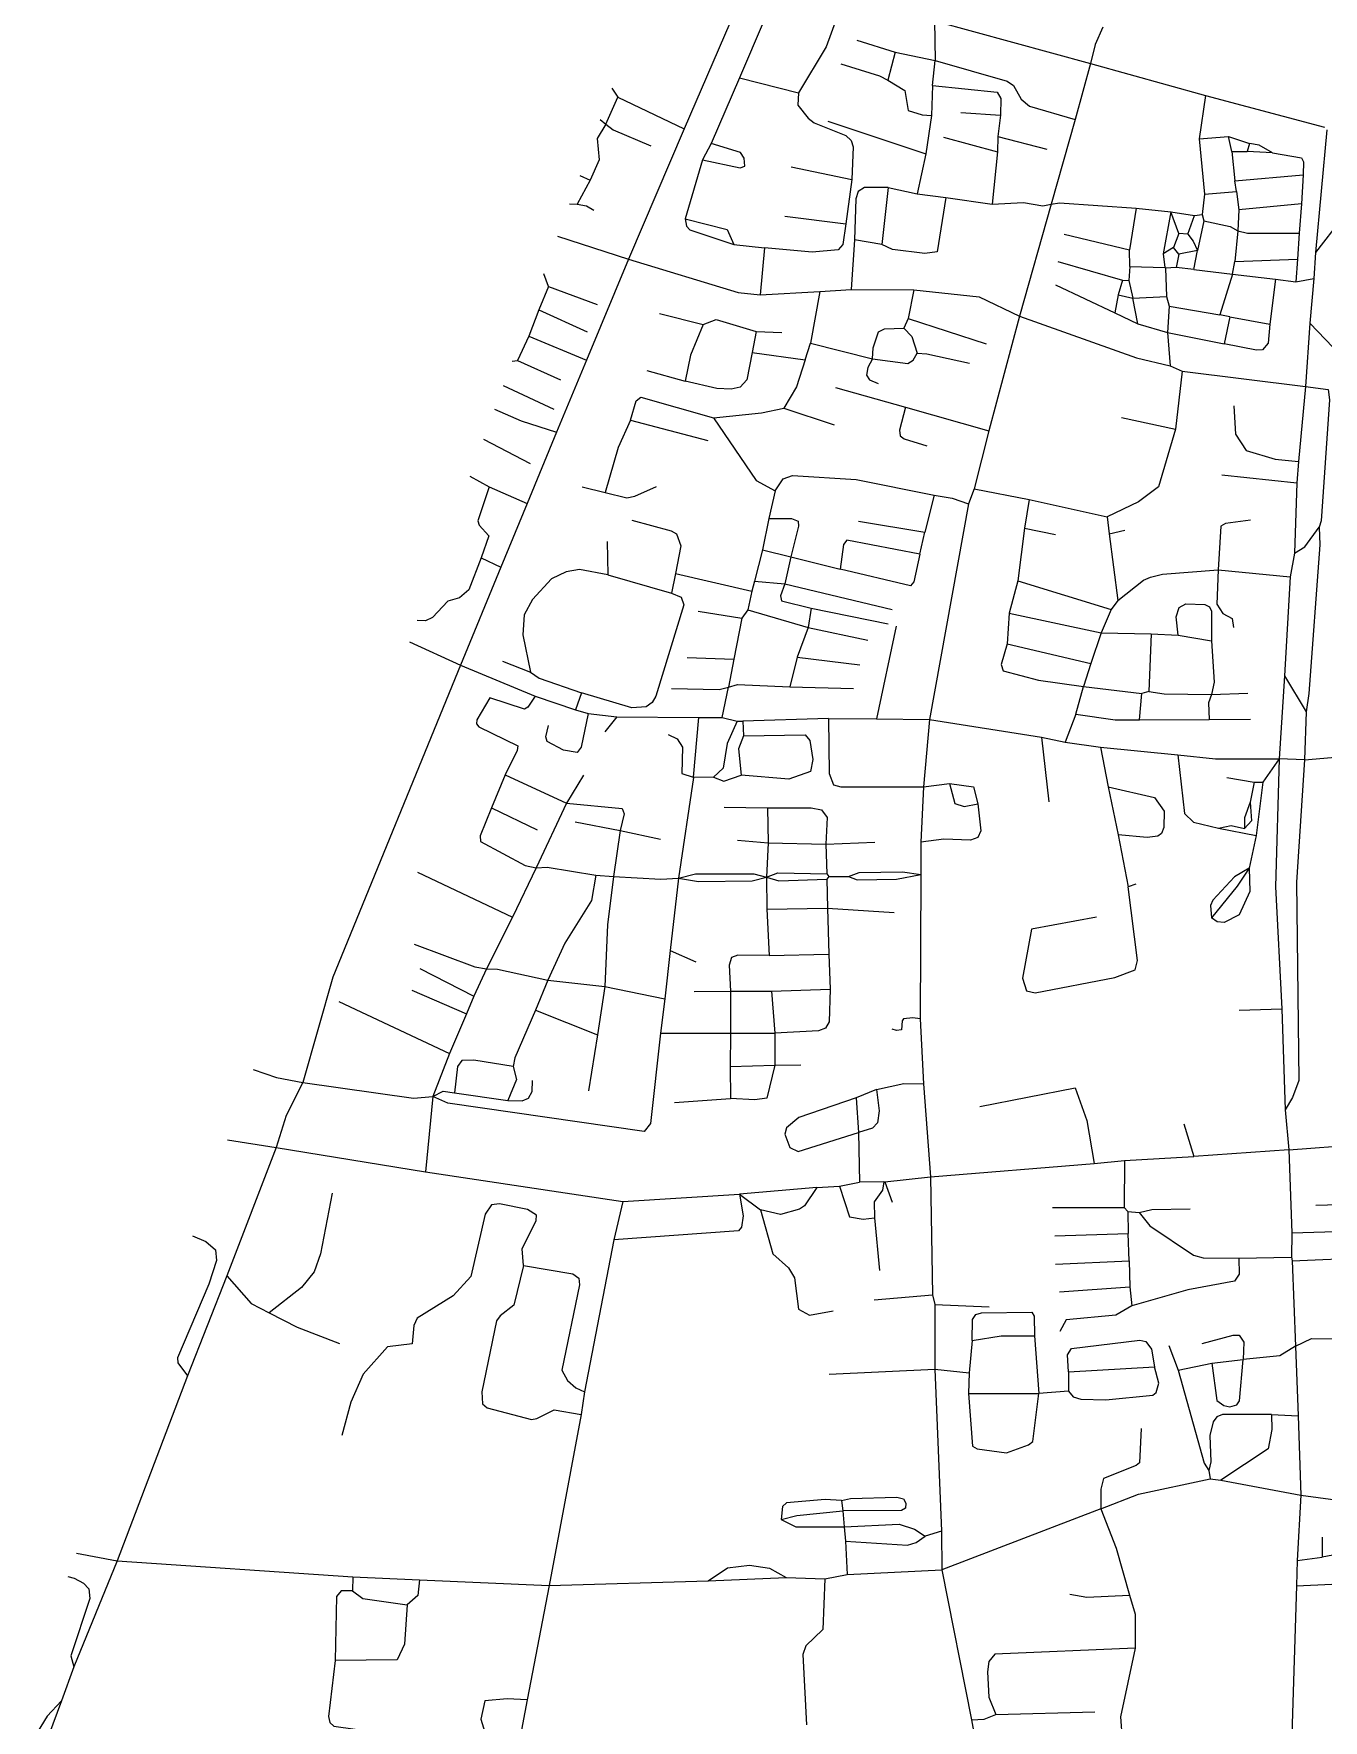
# Model space of a CAD drawing. Header units: inches. Extents: x 13511317 to 13515666, y 3660035 to 3665653.
# Drawn here: x 13511659 to 13513294, y 3662413 to 3664550 of the extents above; entities that cross this region are included whole.
import ezdxf

# ---------------------------------------------------------------- set-up
doc = ezdxf.new("R2010")
doc.units = ezdxf.units.IN
doc.header["$MEASUREMENT"] = 0

msp = doc.modelspace()

# ---------------------------------------------------------------- linework, layer by layer
for points in [[(13512571.5, 3664632.4), (13512483.9, 3664429.9)], [(13512676.7, 3664568.5), (13512605.6, 3664584), (13512598.1, 3664583.1), (13512585.1, 3664567.7), (13512554, 3664494.6)], [(13512676.7, 3664568.5), (13512663.9, 3664533.7), (13512628.7, 3664475.5)], [(13512801.2, 3664566.6), (13512802, 3664516.3)], [(13512801.2, 3664566.6), (13512999, 3664512.5)], [(13513014.7, 3664558.5), (13513004.9, 3664536.5), (13512999, 3664512.5)], [(13512702.7, 3664542.1), (13512751.3, 3664527.1)], [(13512682.7, 3664512.1), (13512731.6, 3664496.9), (13512742.3, 3664491.4)], [(13512751.3, 3664527.1), (13512742.3, 3664491.4)], [(13512751.3, 3664527.1), (13512802, 3664516.3)], [(13512798.7, 3664484.7), (13512802, 3664516.3)], [(13512802, 3664516.3), (13512893.2, 3664490.1), (13512901.4, 3664484.9), (13512911, 3664467.4), (13512921.8, 3664458.5), (13512979.4, 3664441.8)], [(13512999, 3664512.5), (13512979.4, 3664441.8)], [(13512999, 3664512.5), (13513144.8, 3664471.9)], [(13512554, 3664494.6), (13512518, 3664411.2)], [(13512554, 3664494.6), (13512628.7, 3664475.5)], [(13512742.3, 3664491.4), (13512763.5, 3664478.2), (13512767.8, 3664453.1), (13512785.8, 3664447.4), (13512797.3, 3664446.5)], [(13512384.6, 3664435.9), (13512399.9, 3664469.8)], [(13512392.1, 3664481.4), (13512399.9, 3664469.8)], [(13512399.9, 3664469.8), (13512483.9, 3664429.9)], [(13512628.7, 3664475.5), (13512628.1, 3664459.6), (13512641, 3664443.3), (13512648.8, 3664437.5), (13512688.7, 3664421.2), (13512695.8, 3664415.2), (13512698, 3664407.1), (13512696.3, 3664365.4)], [(13512798.7, 3664484.7), (13512797.3, 3664446.5)], [(13512798.7, 3664484.7), (13512880.7, 3664476.1), (13512885.3, 3664468.1), (13512884.9, 3664447)], [(13513144.8, 3664471.9), (13513136.9, 3664417.1)], [(13513144.8, 3664471.9), (13513295.7, 3664432.1)], [(13512834.7, 3664450.6), (13512884.9, 3664447)], [(13512884.9, 3664447), (13512881.6, 3664420.2)], [(13512384.6, 3664435.9), (13512373.6, 3664417.5), (13512376.2, 3664390.3), (13512364.5, 3664364.9)], [(13512377.5, 3664441.6), (13512384.6, 3664435.9)], [(13512384.6, 3664435.9), (13512393.8, 3664428.4), (13512441.7, 3664408.1)], [(13512483.9, 3664429.9), (13512413.1, 3664264.5)], [(13512666.2, 3664439.6), (13512790.3, 3664398.1)], [(13512797.3, 3664446.5), (13512790.3, 3664398.1)], [(13512979.4, 3664441.8), (13512949.1, 3664334.2)], [(13513298.7, 3664428.6), (13513284.2, 3664273.1)], [(13512507.1, 3664390.5), (13512554.9, 3664380.2), (13512561, 3664382.4), (13512560.1, 3664392.7), (13512555.4, 3664399.6), (13512518, 3664411.2)], [(13512518, 3664411.2), (13512507.1, 3664390.5)], [(13512812.7, 3664419.1), (13512881, 3664400.8)], [(13512881.6, 3664420.2), (13512881, 3664400.8)], [(13512881.6, 3664420.2), (13512943.7, 3664404.1)], [(13513136.9, 3664417.1), (13513174.1, 3664420)], [(13513136.9, 3664417.1), (13513143.7, 3664346.8)], [(13513174.1, 3664420), (13513200.7, 3664411.1)], [(13513178.3, 3664401.1), (13513174.1, 3664420)], [(13513200.7, 3664411.1), (13513197.7, 3664401.1)], [(13513229.7, 3664399.2), (13513212.7, 3664409.2), (13513200.7, 3664411.1)], [(13512507.1, 3664390.5), (13512485.3, 3664315.6)], [(13512790.3, 3664398.1), (13512779.4, 3664347.6)], [(13512881, 3664400.8), (13512874.5, 3664334.2)], [(13513178.3, 3664401.1), (13513197.7, 3664401.1)], [(13513178.3, 3664401.1), (13513182, 3664363.7)], [(13513229.7, 3664399.2), (13513197.7, 3664401.1)], [(13513229.7, 3664399.2), (13513266.4, 3664393.1), (13513269.1, 3664387.9), (13513268.8, 3664371.6)], [(13512364.5, 3664364.9), (13512348.4, 3664334.4)], [(13512351.6, 3664370.7), (13512364.5, 3664364.9)], [(13512619.7, 3664381.6), (13512696.3, 3664365.4)], [(13512696.3, 3664365.4), (13512688.7, 3664309.4)], [(13513182, 3664363.7), (13513268.8, 3664371.6)], [(13513184.2, 3664350.4), (13513182, 3664363.7)], [(13513268.8, 3664371.6), (13513266.6, 3664334.7)], [(13512742.5, 3664355.3), (13512712.7, 3664355.3), (13512704.3, 3664350.3), (13512701.7, 3664341), (13512699.7, 3664289.1)], [(13512742.5, 3664355.3), (13512734.7, 3664283)], [(13512815.6, 3664342.7), (13512804.5, 3664273.9), (13512789.1, 3664271.7), (13512748.2, 3664276.7), (13512734.7, 3664283)], [(13512742.5, 3664355.3), (13512779.4, 3664347.6)], [(13512779.4, 3664347.6), (13512815.6, 3664342.7)], [(13512815.6, 3664342.7), (13512874.5, 3664334.2)], [(13513143.7, 3664346.8), (13513140.7, 3664321.1)], [(13513143.7, 3664346.8), (13513184.2, 3664350.4)], [(13513184.2, 3664350.4), (13513187.3, 3664327.3)], [(13512338.5, 3664334.9), (13512348.4, 3664334.4)], [(13512348.4, 3664334.4), (13512360, 3664332), (13512369.2, 3664326.6)], [(13512611.7, 3664319.1), (13512688.7, 3664309.4)], [(13512874.5, 3664334.2), (13512913.9, 3664336.6), (13512938.6, 3664332.2), (13512949.1, 3664334.2)], [(13512949.1, 3664334.2), (13512909.2, 3664192.2)], [(13512949.1, 3664334.2), (13512959.6, 3664336.2), (13513057, 3664329.2)], [(13513057, 3664329.2), (13513048.3, 3664276.4)], [(13513057, 3664329.2), (13513101.1, 3664324.6)], [(13513101.1, 3664324.6), (13513091, 3664271.3)], [(13513101.1, 3664324.6), (13513130.7, 3664320.1)], [(13513110.9, 3664297.3), (13513101.1, 3664324.6)], [(13513122.6, 3664296.4), (13513130.7, 3664320.1)], [(13513130.7, 3664320.1), (13513140.7, 3664321.1)], [(13513140.7, 3664321.1), (13513142.7, 3664313.1)], [(13513187.3, 3664327.3), (13513186, 3664300.6)], [(13513266.6, 3664334.7), (13513187.3, 3664327.3)], [(13513266.6, 3664334.7), (13513263.4, 3664297.6)], [(13512485.3, 3664315.6), (13512538.2, 3664302.1), (13512547, 3664283.2)], [(13512485.3, 3664315.6), (13512486.8, 3664306.5), (13512491.2, 3664301.6), (13512547, 3664283.2)], [(13512688.7, 3664309.4), (13512685.1, 3664283.2), (13512679, 3664276.6), (13512646.2, 3664273.6), (13512585.7, 3664279.1)], [(13513142.7, 3664313.1), (13513134.5, 3664275.6)], [(13513142.7, 3664313.1), (13513176, 3664305.9), (13513186, 3664300.6)], [(13513186, 3664300.6), (13513182, 3664261.8)], [(13513186, 3664300.6), (13513198.2, 3664297.6), (13513263.4, 3664297.6)], [(13513263.4, 3664297.6), (13513261.5, 3664264.7)], [(13513317.5, 3664316), (13513284.2, 3664273.1)], [(13512323.4, 3664293.6), (13512413.1, 3664264.5)], [(13512547, 3664283.2), (13512585.7, 3664279.1)], [(13512585.7, 3664279.1), (13512580.1, 3664219.3)], [(13512699.7, 3664289.1), (13512695.4, 3664226)], [(13512734.7, 3664283), (13512699.7, 3664289.1)], [(13512965.7, 3664296.1), (13513048.3, 3664276.4)], [(13513049.1, 3664255.4), (13513048.3, 3664276.4)], [(13513104.2, 3664279.2), (13513091, 3664271.3)], [(13513110.9, 3664297.3), (13513104.2, 3664279.2)], [(13513111, 3664271.1), (13513104.2, 3664279.2)], [(13513122.6, 3664296.4), (13513110.9, 3664297.3)], [(13513122.6, 3664296.4), (13513129.1, 3664287.6), (13513134.5, 3664275.6)], [(13512413.1, 3664264.5), (13512360.1, 3664136.7)], [(13512413.1, 3664264.5), (13512552.2, 3664222.4), (13512580.1, 3664219.3)], [(13512957.7, 3664261.6), (13513039.7, 3664238.1)], [(13513049.1, 3664255.4), (13513047.7, 3664237.6)], [(13513049.1, 3664255.4), (13513093.2, 3664254.1)], [(13513091, 3664271.3), (13513093.2, 3664254.1)], [(13513111, 3664271.1), (13513107.7, 3664254.1)], [(13513134.5, 3664275.6), (13513111, 3664271.1)], [(13513129.9, 3664251.5), (13513134.5, 3664275.6)], [(13513179.1, 3664245.7), (13513182, 3664261.8)], [(13513182, 3664261.8), (13513261.5, 3664264.7)], [(13513261.5, 3664264.7), (13513259.4, 3664235.8)], [(13513284.2, 3664273.1), (13513282.1, 3664240)], [(13512311.9, 3664230.1), (13512306.1, 3664246.1)], [(13513039.7, 3664238.1), (13513034.1, 3664219.4)], [(13513039.7, 3664238.1), (13513047.7, 3664237.6)], [(13513047.7, 3664237.6), (13513052.6, 3664215.1)], [(13513093.2, 3664254.1), (13513094.2, 3664253.1)], [(13513107.7, 3664254.1), (13513094.2, 3664253.1)], [(13513094.2, 3664253.1), (13513095.2, 3664217.1)], [(13513129.9, 3664251.5), (13513107.7, 3664254.1)], [(13513129.9, 3664251.5), (13513179.1, 3664245.7)], [(13513179.1, 3664245.7), (13513163.2, 3664193.9)], [(13513179.1, 3664245.7), (13513233.7, 3664239.4)], [(13513233.7, 3664239.4), (13513226.6, 3664182.1)], [(13513233.7, 3664239.4), (13513259.4, 3664235.8)], [(13513259.4, 3664235.8), (13513282.1, 3664240)], [(13513282.1, 3664240), (13513277.3, 3664183.3)], [(13512311.9, 3664230.1), (13512299.8, 3664200.2)], [(13512311.9, 3664230.1), (13512373.7, 3664207.1)], [(13512580.1, 3664219.3), (13512656, 3664223.7)], [(13512656, 3664223.7), (13512643.9, 3664158)], [(13512656, 3664223.7), (13512695.4, 3664226)], [(13512695.4, 3664226), (13512775.2, 3664225.9)], [(13512775.2, 3664225.9), (13512767.7, 3664189.6)], [(13512775.2, 3664225.9), (13512858.1, 3664216.9), (13512909.2, 3664192.2)], [(13512954.7, 3664232.1), (13513030, 3664196.4)], [(13513034.1, 3664219.4), (13513030, 3664196.4)], [(13513034.1, 3664219.4), (13513052.6, 3664215.1)], [(13513052.6, 3664215.1), (13513095.2, 3664217.1)], [(13513058.9, 3664182.8), (13513052.6, 3664215.1)], [(13513095.2, 3664217.1), (13513098.7, 3664205.1)], [(13512299.8, 3664200.2), (13512287, 3664166.8)], [(13512299.8, 3664200.2), (13512360.7, 3664172.6)], [(13512452.7, 3664195.6), (13512508, 3664181.8)], [(13512909.2, 3664192.2), (13512870.1, 3664047.2)], [(13512909.2, 3664192.2), (13513057.2, 3664139.6), (13513100.2, 3664129.6)], [(13513030, 3664196.4), (13513058.9, 3664182.8)], [(13513098.7, 3664205.1), (13513096.8, 3664171.7)], [(13513098.7, 3664205.1), (13513163.2, 3664193.9)], [(13513175.7, 3664191.7), (13513163.2, 3664193.9)], [(13513175.7, 3664191.7), (13513168.6, 3664157.1)], [(13513175.7, 3664191.7), (13513226.6, 3664182.1)], [(13512508, 3664181.8), (13512491.9, 3664143), (13512485.1, 3664109.8)], [(13512508, 3664181.8), (13512524.6, 3664188.1), (13512575.2, 3664173)], [(13512575.2, 3664173), (13512570.3, 3664146.4)], [(13512575.2, 3664173), (13512607.7, 3664171.6)], [(13512722.5, 3664138.3), (13512723.5, 3664152.2), (13512730.2, 3664172.3), (13512737.8, 3664176.5), (13512762.2, 3664177.1)], [(13512767.7, 3664189.6), (13512762.2, 3664177.1)], [(13512762.2, 3664177.1), (13512772.5, 3664166.4), (13512779.1, 3664145.3)], [(13512767.7, 3664189.6), (13512866.7, 3664157.1)], [(13513058.9, 3664182.8), (13513096.8, 3664171.7)], [(13513096.8, 3664171.7), (13513100.2, 3664129.6)], [(13513096.8, 3664171.7), (13513168.6, 3664157.1)], [(13513226.6, 3664182.1), (13513224.4, 3664158.3), (13513217.1, 3664149.7), (13513209.5, 3664149.2), (13513168.6, 3664157.1)], [(13513277.3, 3664183.3), (13513271.7, 3664103.1)], [(13513277.3, 3664183.3), (13513306.7, 3664152.5)], [(13512287, 3664166.8), (13512272.7, 3664136.1)], [(13512287, 3664166.8), (13512360.1, 3664136.7)], [(13512637.5, 3664137), (13512643.9, 3664158)], [(13512643.9, 3664158), (13512722.5, 3664138.3)], [(13512265.6, 3664135.5), (13512272.7, 3664136.1)], [(13512272.7, 3664136.1), (13512327.2, 3664111.6)], [(13512360.1, 3664136.7), (13512322.2, 3664045.4)], [(13512570.3, 3664146.4), (13512563.2, 3664111.6), (13512554.8, 3664102.4), (13512543.3, 3664099.7), (13512525.1, 3664100.8), (13512485.1, 3664109.8)], [(13512570.3, 3664146.4), (13512637.5, 3664137)], [(13512637.5, 3664137), (13512626.2, 3664102.6), (13512610.1, 3664075.8)], [(13512722.5, 3664138.3), (13512716.6, 3664127.1), (13512715.2, 3664117.6), (13512718.9, 3664111.5), (13512729.7, 3664107.1)], [(13512722.5, 3664138.3), (13512767.4, 3664132.2), (13512774.2, 3664136.4), (13512779.1, 3664145.3)], [(13512779.1, 3664145.3), (13512791.5, 3664144.6), (13512845.7, 3664132.6)], [(13513100.2, 3664129.6), (13513115.2, 3664122.6)], [(13512436.7, 3664123.6), (13512485.1, 3664109.8)], [(13513115.2, 3664122.6), (13513106.8, 3664049.2)], [(13513115.2, 3664122.6), (13513271.7, 3664103.1)], [(13512254.2, 3664104.3), (13512318.7, 3664074.6)], [(13512415.8, 3664060.4), (13512422.9, 3664085.1), (13512428.8, 3664089.5), (13512520.9, 3664063.5)], [(13512675.7, 3664102.1), (13512764.4, 3664077.2)], [(13513271.7, 3664103.1), (13513262.7, 3664008.1)], [(13513271.7, 3664103.1), (13513300.2, 3664099.6)], [(13513300.2, 3664099.6), (13513301.9, 3664086.2), (13513291.6, 3663932.8), (13513289.1, 3663925.1)], [(13512243.4, 3664074.6), (13512277.3, 3664059.8), (13512322.2, 3664045.4)], [(13512520.9, 3664063.5), (13512582, 3664070), (13512610.1, 3664075.8)], [(13512520.9, 3664063.5), (13512575, 3663984.1), (13512599.1, 3663970.8)], [(13512610.1, 3664075.8), (13512674.2, 3664054.6)], [(13512764.4, 3664077.2), (13512756.9, 3664047.7), (13512757.7, 3664040.7), (13512762.7, 3664036.7), (13512791.7, 3664028.1)], [(13512764.4, 3664077.2), (13512870.1, 3664047.2)], [(13513038.2, 3664063.8), (13513106.8, 3664049.2)], [(13513180.7, 3664078.6), (13513183, 3664042.6), (13513196.2, 3664022.1), (13513233.3, 3664010.9), (13513262.7, 3664008.1)], [(13512322.2, 3664045.4), (13512284.7, 3663954.8)], [(13512415.8, 3664060.4), (13512400.2, 3664026.1), (13512383.9, 3663968.7)], [(13512415.8, 3664060.4), (13512513.7, 3664034.6)], [(13512870.1, 3664047.2), (13512851.7, 3663973.6)], [(13513106.8, 3664049.2), (13513085.1, 3663976.2), (13513059.7, 3663957.1), (13513020.2, 3663938.1)], [(13512229.5, 3664036.6), (13512288.7, 3664005.6)], [(13513262.7, 3664008.1), (13513260.7, 3663981.1)], [(13512212.3, 3663989.6), (13512236.8, 3663976)], [(13512599.1, 3663970.8), (13512609.5, 3663986.3), (13512621.1, 3663990.4), (13512702, 3663985.3), (13512800.7, 3663965.3)], [(13513165.7, 3663991.1), (13513260.7, 3663981.1)], [(13513260.7, 3663981.1), (13513257.7, 3663892.1)], [(13512236.8, 3663976), (13512222.4, 3663932.8), (13512224, 3663927.3), (13512236.2, 3663913.8), (13512226.4, 3663886.2)], [(13512236.8, 3663976), (13512284.7, 3663954.8)], [(13512354.7, 3663976.1), (13512383.9, 3663968.7)], [(13512383.9, 3663968.7), (13512411.1, 3663961.9), (13512421.2, 3663964.1), (13512448.7, 3663976.6)], [(13512599.1, 3663970.8), (13512591.4, 3663935.9)], [(13512800.7, 3663965.3), (13512789.1, 3663918.6)], [(13512800.7, 3663965.3), (13512823.7, 3663961.8), (13512844.2, 3663954.6)], [(13512851.7, 3663973.6), (13512844.2, 3663954.6)], [(13512851.7, 3663973.6), (13512921.2, 3663959.9)], [(13512921.2, 3663959.9), (13512915.4, 3663923.8)], [(13512921.2, 3663959.9), (13513020.2, 3663938.1)], [(13512284.7, 3663954.8), (13512251.3, 3663874.4)], [(13512591.4, 3663935.9), (13512583.3, 3663896.4)], [(13512591.4, 3663935.9), (13512620.1, 3663936.1), (13512628.3, 3663932.4), (13512628.9, 3663926), (13512619, 3663887.4)], [(13512844.2, 3663954.6), (13512794.8, 3663681.3)], [(13513020.2, 3663938.1), (13513022.8, 3663916.3)], [(13512417.7, 3663933.6), (13512467.2, 3663920.4), (13512474.3, 3663916.4), (13512479.5, 3663901.1), (13512472.9, 3663866)], [(13512704.7, 3663932.6), (13512789.1, 3663918.6)], [(13512782.7, 3663890.5), (13512789.1, 3663918.6)], [(13512915.4, 3663923.8), (13512906.9, 3663857)], [(13512915.4, 3663923.8), (13512954.7, 3663915.6)], [(13513022.8, 3663916.3), (13513042.7, 3663921.1)], [(13513022.8, 3663916.3), (13513033.8, 3663831.9)], [(13513201.7, 3663933.6), (13513170.3, 3663929.5), (13513164.3, 3663926.3), (13513160.8, 3663870.7)], [(13513257.7, 3663892.1), (13513270.9, 3663899.9), (13513289.1, 3663925.1)], [(13513289.1, 3663925.1), (13513289.6, 3663902.4), (13513276, 3663714.1), (13513272.4, 3663691)], [(13512386.2, 3663906.6), (13512387.1, 3663864.5)], [(13512583.3, 3663896.4), (13512573.2, 3663856.4)], [(13512583.3, 3663896.4), (13512619, 3663887.4)], [(13512782.7, 3663890.5), (13512690.3, 3663908.3), (13512686, 3663903.1), (13512681.5, 3663871.7)], [(13513257.7, 3663892.1), (13513252.2, 3663862.1)], [(13512226.4, 3663886.2), (13512210.9, 3663845.4), (13512199.1, 3663835.3), (13512184.4, 3663831.2), (13512164.6, 3663810.6), (13512156.1, 3663806.2), (13512145.4, 3663806.5)], [(13512251.3, 3663874.4), (13512200.1, 3663750.2)], [(13512226.4, 3663886.2), (13512251.3, 3663874.4)], [(13512387.1, 3663864.5), (13512351.1, 3663871.4), (13512334.4, 3663868.1), (13512315.8, 3663859.5), (13512291.4, 3663833.1), (13512281.1, 3663813.9), (13512279.4, 3663788.6), (13512288.9, 3663741.3)], [(13512619, 3663887.4), (13512611.3, 3663853.3)], [(13512619, 3663887.4), (13512681.5, 3663871.7)], [(13512782.7, 3663890.5), (13512775.1, 3663855.6), (13512770.9, 3663850.7), (13512681.5, 3663871.7)], [(13513033.8, 3663831.9), (13513066.3, 3663857.6), (13513075.2, 3663861.5), (13513090.2, 3663865.5), (13513160.8, 3663870.7)], [(13513160.8, 3663870.7), (13513159.1, 3663827.3), (13513166.7, 3663815.6), (13513178.8, 3663809.1), (13513180.2, 3663797.6)], [(13513160.8, 3663870.7), (13513252.2, 3663862.1)], [(13512387.1, 3663864.5), (13512467.9, 3663841.3)], [(13512472.9, 3663866), (13512467.9, 3663841.3)], [(13512472.9, 3663866), (13512569.8, 3663843.7)], [(13512573.2, 3663856.4), (13512569.8, 3663843.7)], [(13512573.2, 3663856.4), (13512611.3, 3663853.3)], [(13512611.3, 3663853.3), (13512606.1, 3663837.9), (13512607.3, 3663831.6), (13512644.7, 3663822.4)], [(13512611.3, 3663853.3), (13512747.7, 3663820.6)], [(13512906.9, 3663857), (13512895.8, 3663816.1)], [(13512906.9, 3663857), (13513025.2, 3663820.5)], [(13513252.2, 3663862.1), (13513245.1, 3663736.3)], [(13512467.9, 3663841.3), (13512479.9, 3663836.4), (13512483.3, 3663826.6), (13512447.9, 3663710.8), (13512443.5, 3663702.8), (13512435.5, 3663697), (13512417.7, 3663695.8), (13512353.8, 3663714.9)], [(13512569.8, 3663843.7), (13512564.7, 3663820.1)], [(13513033.8, 3663831.9), (13513025.2, 3663820.5)], [(13513110.2, 3663787.9), (13513107.6, 3663811.3), (13513111.4, 3663823), (13513119.9, 3663827.6), (13513144, 3663826.9), (13513150.1, 3663824), (13513152.6, 3663818.6), (13513152.5, 3663780.9)], [(13512501.7, 3663818.6), (13512557.2, 3663809.6)], [(13512557.2, 3663809.6), (13512546.7, 3663757.5)], [(13512564.7, 3663820.1), (13512557.2, 3663809.6)], [(13512564.7, 3663820.1), (13512640.9, 3663797.7)], [(13512644.7, 3663822.4), (13512640.9, 3663797.7)], [(13512644.7, 3663822.4), (13512742.7, 3663802.6)], [(13512895.8, 3663816.1), (13512893.4, 3663777.1)], [(13512895.8, 3663816.1), (13513012.5, 3663790.9)], [(13513025.2, 3663820.5), (13513012.5, 3663790.9)], [(13512640.9, 3663797.7), (13512627.3, 3663760.1)], [(13512640.9, 3663797.7), (13512716.7, 3663781.6)], [(13512752.7, 3663799.6), (13512727.6, 3663682.1)], [(13513012.5, 3663790.9), (13512999.4, 3663752)], [(13513012.5, 3663790.9), (13513076.1, 3663789.9)], [(13513076.1, 3663789.9), (13513073.2, 3663716.6)], [(13513076.1, 3663789.9), (13513110.2, 3663787.9)], [(13513110.2, 3663787.9), (13513152.5, 3663780.9)], [(13512135.6, 3663779.6), (13512200.1, 3663750.2)], [(13512893.4, 3663777.1), (13512885.7, 3663750.8), (13512888.4, 3663742.7), (13512933.3, 3663731), (13512990, 3663723)], [(13512893.4, 3663777.1), (13512999.4, 3663752)], [(13513152.5, 3663780.9), (13513155.8, 3663728.3), (13513152.6, 3663712.7)], [(13512200.1, 3663750.2), (13512038.5, 3663354.5), (13512000.3, 3663221.2)], [(13512200.1, 3663750.2), (13512294.9, 3663710.9)], [(13512253.7, 3663755.1), (13512288.9, 3663741.3)], [(13512487.7, 3663759.6), (13512546.7, 3663757.5)], [(13512546.7, 3663757.5), (13512539.9, 3663722.2)], [(13512627.3, 3663760.1), (13512617.8, 3663722.6)], [(13512627.3, 3663760.1), (13512706.7, 3663750.6)], [(13512999.4, 3663752), (13512990, 3663723)], [(13512288.9, 3663741.3), (13512299.9, 3663733.5), (13512353.8, 3663714.9)], [(13512467.7, 3663720.6), (13512528.2, 3663719), (13512539.9, 3663722.2)], [(13512532.2, 3663683.6), (13512539.9, 3663722.2)], [(13512539.9, 3663722.2), (13512551.4, 3663725.5), (13512617.8, 3663722.6)], [(13512617.8, 3663722.6), (13512698.7, 3663720.6)], [(13512980.5, 3663688.1), (13512990, 3663723)], [(13512990, 3663723), (13513064.2, 3663714.1)], [(13513245.1, 3663736.3), (13513238.1, 3663631.4)], [(13513245.1, 3663736.3), (13513272.4, 3663691)], [(13512294.9, 3663710.9), (13512285.8, 3663696.8), (13512281.5, 3663694.4), (13512237.4, 3663708.4), (13512221, 3663680.7), (13512220.5, 3663675.7), (13512223.7, 3663671.8), (13512272.9, 3663647.9), (13512272.3, 3663642), (13512257, 3663611)], [(13512294.9, 3663710.9), (13512346.2, 3663693.6)], [(13512353.8, 3663714.9), (13512346.2, 3663693.6)], [(13513061.3, 3663680.8), (13513064.2, 3663714.1)], [(13513073.2, 3663716.6), (13513064.2, 3663714.1)], [(13513073.2, 3663716.6), (13513092.3, 3663713.7), (13513152.6, 3663712.7)], [(13513152.6, 3663712.7), (13513148.8, 3663702.2), (13513149.3, 3663681.2)], [(13513152.6, 3663712.7), (13513198.7, 3663714.6)], [(13512362.2, 3663688.6), (13512353.3, 3663646.1), (13512348.1, 3663639.4), (13512330.7, 3663642.1), (13512310, 3663653.3), (13512308.3, 3663659.1), (13512311.7, 3663673.6)], [(13512346.2, 3663693.6), (13512362.2, 3663688.6)], [(13512362.2, 3663688.6), (13512398.6, 3663684.6)], [(13512398.6, 3663684.6), (13512383.2, 3663665.6)], [(13512398.6, 3663684.6), (13512501.9, 3663683.7)], [(13512501.9, 3663683.7), (13512495.2, 3663608.1)], [(13512501.9, 3663683.7), (13512532.2, 3663683.6)], [(13512551.2, 3663679.1), (13512538.3, 3663650.9), (13512533.2, 3663619.5), (13512521.2, 3663608.1)], [(13512532.2, 3663683.6), (13512551.2, 3663679.1)], [(13512551.2, 3663679.1), (13512558.2, 3663679.1)], [(13512666.7, 3663682.5), (13512558.2, 3663679.1)], [(13512558.2, 3663679.1), (13512559.2, 3663660.6)], [(13512666.7, 3663682.5), (13512667.8, 3663612.8), (13512673.3, 3663598.4), (13512682.5, 3663596), (13512787.4, 3663595.7)], [(13512666.7, 3663682.5), (13512727.6, 3663682.1)], [(13512727.6, 3663682.1), (13512794.8, 3663681.3)], [(13512794.8, 3663681.3), (13512787.4, 3663595.7)], [(13512794.8, 3663681.3), (13512936.9, 3663658.7)], [(13512980.5, 3663688.1), (13512966.8, 3663652.5)], [(13512980.5, 3663688.1), (13513030.3, 3663680.8), (13513061.3, 3663680.8)], [(13513061.3, 3663680.8), (13513149.3, 3663681.2)], [(13513149.3, 3663681.2), (13513201.7, 3663681.6)], [(13513272.4, 3663691), (13513270.3, 3663630.2)], [(13512463.7, 3663662.1), (13512475, 3663656.8), (13512481.7, 3663646.2), (13512480.9, 3663612.6), (13512495.2, 3663608.1)], [(13512559.2, 3663660.6), (13512552.7, 3663643.9), (13512556.3, 3663610.5)], [(13512559.2, 3663660.6), (13512637.4, 3663661.7), (13512643.3, 3663654.7), (13512647.1, 3663630.4), (13512643.9, 3663615.4), (13512616.6, 3663605.4), (13512556.3, 3663610.5)], [(13512936.9, 3663658.7), (13512966.8, 3663652.5)], [(13512936.9, 3663658.7), (13512946.2, 3663576.6)], [(13512966.8, 3663652.5), (13513011.9, 3663646)], [(13513011.9, 3663646), (13513109.9, 3663636.4)], [(13513011.9, 3663646), (13513021.3, 3663595.6)], [(13513109.9, 3663636.4), (13513157.5, 3663631.2), (13513238.1, 3663631.4)], [(13513109.9, 3663636.4), (13513118.4, 3663562.2), (13513129.7, 3663551.1), (13513161.5, 3663543.3)], [(13513270.3, 3663630.2), (13513353.1, 3663637.1)], [(13513238.1, 3663631.4), (13513217.7, 3663601.6)], [(13513238.1, 3663631.4), (13513233.7, 3663469.1), (13513241.5, 3663314.4)], [(13513270.3, 3663630.2), (13513238.1, 3663631.4)], [(13513270.3, 3663630.2), (13513260.2, 3663474.8), (13513263.1, 3663223.6), (13513255, 3663202.2), (13513246, 3663186.6)], [(13512257, 3663611), (13512239.6, 3663569)], [(13512257, 3663611), (13512334.8, 3663575.1)], [(13512356.2, 3663610.6), (13512334.8, 3663575.1)], [(13512495.7, 3663607.6), (13512476.9, 3663480.1)], [(13512495.2, 3663608.1), (13512495.7, 3663607.6)], [(13512521.2, 3663608.1), (13512495.7, 3663607.6)], [(13512521.2, 3663608.1), (13512534.1, 3663602.8), (13512556.3, 3663610.5)], [(13512787.4, 3663595.7), (13512784.1, 3663525.7)], [(13512787.4, 3663595.7), (13512820.1, 3663600.1)], [(13512820.1, 3663600.1), (13512850.5, 3663595.6), (13512856.2, 3663574.1)], [(13512820.1, 3663600.1), (13512827.1, 3663574.5), (13512839, 3663571), (13512856.2, 3663574.1)], [(13513021.3, 3663595.6), (13513080, 3663582.3), (13513092.4, 3663565.1), (13513092, 3663544.4), (13513089, 3663536.8), (13513084.6, 3663533.2), (13513070.9, 3663531.6), (13513034, 3663534.8)], [(13513021.3, 3663595.6), (13513034, 3663534.8)], [(13513171.7, 3663607.6), (13513206.7, 3663601.6)], [(13513206.7, 3663601.6), (13513201.6, 3663576.3)], [(13513206.7, 3663601.6), (13513217.7, 3663601.6)], [(13513217.7, 3663601.6), (13513208.9, 3663534.2)], [(13512334.8, 3663575.1), (13512296.1, 3663493)], [(13512334.8, 3663575.1), (13512405.2, 3663568.3), (13512408, 3663561.5), (13512402.6, 3663540.5)], [(13512856.2, 3663574.1), (13512859.8, 3663540.1), (13512856.1, 3663531.5), (13512847.1, 3663528.2), (13512813.3, 3663529.6), (13512784.1, 3663525.7)], [(13513201.6, 3663576.3), (13513203.1, 3663552.7), (13513194.3, 3663543.1)], [(13513201.6, 3663576.3), (13513194.4, 3663556.5), (13513194.3, 3663543.1)], [(13512239.6, 3663569), (13512225.4, 3663533.7), (13512225.7, 3663526.4), (13512282.5, 3663495.9), (13512296.1, 3663493)], [(13512239.6, 3663569), (13512297.7, 3663541.1)], [(13512345.7, 3663551.6), (13512402.6, 3663540.5)], [(13512534.7, 3663570.1), (13512589.7, 3663569)], [(13512589.7, 3663569), (13512645, 3663569.1), (13512658.1, 3663566.5), (13512665.1, 3663557), (13512663.5, 3663523.3)], [(13512589.7, 3663569), (13512590.2, 3663524.7)], [(13512402.6, 3663540.5), (13512394.3, 3663482)], [(13512402.6, 3663540.5), (13512453.7, 3663529.6)], [(13512551.7, 3663528.1), (13512590.2, 3663524.7)], [(13513034, 3663534.8), (13513046.7, 3663469.1)], [(13513161.5, 3663543.3), (13513177.4, 3663546.7), (13513194.3, 3663543.1)], [(13513161.5, 3663543.3), (13513208.9, 3663534.2)], [(13513208.9, 3663534.2), (13513200.1, 3663492.9)], [(13512590.2, 3663524.7), (13512588.2, 3663481.4)], [(13512590.2, 3663524.7), (13512663.5, 3663523.3)], [(13512663.5, 3663523.3), (13512725.7, 3663525.6)], [(13512663.5, 3663523.3), (13512664.7, 3663485.6)], [(13512784.1, 3663525.7), (13512784, 3663484.6)], [(13512145.7, 3663487.6), (13512266.1, 3663430.5)], [(13512296.1, 3663493), (13512266.1, 3663430.5)], [(13512296.1, 3663493), (13512310.2, 3663494.1), (13512371.8, 3663483.9)], [(13512476.9, 3663480.1), (13512498.3, 3663485.7), (13512572.3, 3663485.6), (13512588.2, 3663481.4)], [(13512588.2, 3663481.4), (13512602.7, 3663486.6), (13512664.7, 3663485.6)], [(13512664.7, 3663485.6), (13512667.2, 3663482.1)], [(13512692.2, 3663482.1), (13512705.6, 3663487.2), (13512760.7, 3663488), (13512784, 3663484.6)], [(13513200.1, 3663492.9), (13513181.6, 3663481.7), (13513154, 3663452.2), (13513151, 3663445.3), (13513152.4, 3663429.8)], [(13513200.1, 3663492.9), (13513201.1, 3663463.3), (13513187.5, 3663433.4), (13513168.4, 3663423.9), (13513159.8, 3663424.9), (13513152.4, 3663429.8)], [(13513200.1, 3663492.9), (13513185, 3663469.7), (13513152.4, 3663429.8)], [(13512371.8, 3663483.9), (13512366.5, 3663451.7), (13512332.5, 3663397.5), (13512311.2, 3663350.7)], [(13512371.8, 3663483.9), (13512394.3, 3663482)], [(13512394.3, 3663482), (13512386.8, 3663421.1), (13512383.2, 3663342.9)], [(13512394.3, 3663482), (13512454.2, 3663478.6), (13512476.9, 3663480.1)], [(13512476.9, 3663480.1), (13512466.2, 3663388.2)], [(13512476.9, 3663480.1), (13512502.2, 3663475.8), (13512570, 3663476.6), (13512588.2, 3663481.4)], [(13512588.2, 3663481.4), (13512588.8, 3663440.7)], [(13512588.2, 3663481.4), (13512603.9, 3663476.6), (13512664.7, 3663478.6)], [(13512667.2, 3663482.1), (13512664.7, 3663478.6)], [(13512664.7, 3663478.6), (13512665.5, 3663441.9)], [(13512667.2, 3663482.1), (13512692.2, 3663482.1)], [(13512692.2, 3663482.1), (13512703.1, 3663478.1), (13512753.2, 3663478.7), (13512784, 3663484.6)], [(13512784, 3663484.6), (13512783, 3663301.9)], [(13513006.7, 3663430.6), (13512924.1, 3663415.5), (13512912.7, 3663353.1), (13512917.8, 3663337.2), (13512929.1, 3663334.9), (13513030.1, 3663354.3), (13513055.8, 3663363.9), (13513058.6, 3663375.6), (13513046.7, 3663469.1)], [(13513056.7, 3663472.6), (13513046.7, 3663469.1)], [(13512266.1, 3663430.5), (13512233.4, 3663365)], [(13512588.8, 3663440.7), (13512665.5, 3663441.9)], [(13512588.8, 3663440.7), (13512591.5, 3663382.2)], [(13512665.5, 3663441.9), (13512750.2, 3663436.6)], [(13512665.5, 3663441.9), (13512667.4, 3663383.6)], [(13512141.7, 3663396.6), (13512218.6, 3663367.6), (13512233.4, 3663365)], [(13512466.2, 3663388.2), (13512459.5, 3663327.2)], [(13512466.2, 3663388.2), (13512498.7, 3663374.1)], [(13512591.5, 3663382.2), (13512552, 3663382.3), (13512543.9, 3663379.5), (13512541, 3663369.9), (13512542.8, 3663336.8)], [(13512591.5, 3663382.2), (13512667.4, 3663383.6)], [(13512667.4, 3663383.6), (13512668.9, 3663339.5)], [(13512148.7, 3663365.6), (13512217.3, 3663330.5)], [(13512233.4, 3663365), (13512217.3, 3663330.5)], [(13512233.4, 3663365), (13512247.3, 3663364.8), (13512311.2, 3663350.7)], [(13512138.7, 3663338.1), (13512208, 3663308.2)], [(13512311.2, 3663350.7), (13512295.2, 3663312.6)], [(13512311.2, 3663350.7), (13512383.2, 3663342.9)], [(13512383.2, 3663342.9), (13512373.8, 3663281.4)], [(13512383.2, 3663342.9), (13512459.5, 3663327.2)], [(13512496.7, 3663336.6), (13512542.8, 3663336.8)], [(13512542.8, 3663336.8), (13512542.7, 3663283.7)], [(13512542.8, 3663336.8), (13512594.8, 3663336.8)], [(13512594.8, 3663336.8), (13512668.9, 3663339.5)], [(13512594.8, 3663336.8), (13512598.7, 3663283.7)], [(13512668.9, 3663339.5), (13512667.6, 3663297.8), (13512663.2, 3663289.9), (13512654.4, 3663286.5), (13512598.7, 3663283.7)], [(13512046.2, 3663323.6), (13512186.2, 3663257.7)], [(13512217.3, 3663330.5), (13512208, 3663308.2)], [(13512459.5, 3663327.2), (13512453.7, 3663283.6)], [(13513187.7, 3663312.6), (13513241.5, 3663314.4)], [(13513241.5, 3663314.4), (13513246, 3663186.6)], [(13512208, 3663308.2), (13512186.2, 3663257.7)], [(13512295.2, 3663312.6), (13512269.4, 3663252.5), (13512267.1, 3663241.2)], [(13512295.2, 3663312.6), (13512373.8, 3663281.4)], [(13512783, 3663301.9), (13512773.8, 3663303.1), (13512762.1, 3663301.8), (13512760.2, 3663299.3), (13512759.5, 3663287.8), (13512752.9, 3663287), (13512747.7, 3663288.6)], [(13512783, 3663301.9), (13512787.2, 3663219.2)], [(13512453.7, 3663283.6), (13512441, 3663169.3), (13512433.3, 3663158.9), (13512184.3, 3663194.8), (13512165.1, 3663203.2)], [(13512373.8, 3663281.4), (13512362.7, 3663210.6)], [(13512453.7, 3663283.6), (13512542.7, 3663283.7)], [(13512542.7, 3663283.7), (13512542.3, 3663241.5)], [(13512542.7, 3663283.7), (13512598.7, 3663283.7)], [(13512598.7, 3663283.7), (13512598.8, 3663243.2)], [(13512186.2, 3663257.7), (13512165.1, 3663203.2)], [(13511937.5, 3663237.7), (13511967.2, 3663227.6), (13512000.3, 3663221.2)], [(13512267.1, 3663241.2), (13512217.1, 3663249.5), (13512201.8, 3663248.8), (13512196.3, 3663241.2), (13512192.9, 3663208)], [(13512267.1, 3663241.2), (13512271.3, 3663224.7), (13512260.5, 3663198.1)], [(13512542.3, 3663241.5), (13512598.8, 3663243.2)], [(13512542.3, 3663241.5), (13512542.7, 3663200.6)], [(13512598.8, 3663243.2), (13512588.6, 3663201.2), (13512573.6, 3663199.1), (13512542.7, 3663200.6)], [(13512598.8, 3663243.2), (13512631.7, 3663243.6)], [(13512000.3, 3663221.2), (13511979.2, 3663179.1), (13511966.6, 3663138.7)], [(13512000.3, 3663221.2), (13512140.9, 3663201.2), (13512165.1, 3663203.2)], [(13512165.1, 3663203.2), (13512178.4, 3663209.9), (13512192.9, 3663208)], [(13512192.9, 3663208), (13512260.5, 3663198.1)], [(13512260.5, 3663198.1), (13512278.6, 3663197.7), (13512286.6, 3663201.2), (13512291.2, 3663209.6), (13512291.7, 3663223.6)], [(13512727.6, 3663212), (13512702, 3663201.5)], [(13512727.6, 3663212), (13512731.3, 3663185.1), (13512729.2, 3663169.8), (13512722.7, 3663163.1), (13512704.7, 3663157.6)], [(13512727.6, 3663212), (13512762.4, 3663220), (13512787.2, 3663219.2)], [(13512787.2, 3663219.2), (13512796.3, 3663101.5)], [(13512858.7, 3663190.6), (13512979.8, 3663214.5), (13512994.5, 3663173.1), (13513003.9, 3663118.5)], [(13512165.1, 3663203.2), (13512156.1, 3663107.9)], [(13512471.7, 3663195.6), (13512542.7, 3663200.6)], [(13512702, 3663201.5), (13512629.2, 3663176.5), (13512613.8, 3663163.8), (13512611.7, 3663155.6), (13512617.9, 3663138.8), (13512628.4, 3663133.8), (13512704.7, 3663157.6)], [(13512702, 3663201.5), (13512704.7, 3663157.6)], [(13513246, 3663186.6), (13513250.3, 3663135.9)], [(13513117.2, 3663168.6), (13513130.1, 3663127.4)], [(13511905, 3663148.6), (13511966.6, 3663138.7)], [(13512704.7, 3663157.6), (13512706.2, 3663094.6)], [(13511966.6, 3663138.7), (13511904.2, 3662976.2)], [(13511966.6, 3663138.7), (13512156.1, 3663107.9)], [(13513003.9, 3663118.5), (13513042.2, 3663122.1)], [(13513042.2, 3663122.1), (13513041.7, 3663062.6)], [(13513042.2, 3663122.1), (13513130.1, 3663127.4)], [(13513250.3, 3663135.9), (13513130.1, 3663127.4)], [(13513250.3, 3663135.9), (13513339.6, 3663142.3)], [(13513250.3, 3663135.9), (13513254.2, 3663030.6)], [(13512156.1, 3663107.9), (13512406.3, 3663070.2)], [(13512738.2, 3663095.1), (13512796.3, 3663101.5)], [(13512796.3, 3663101.5), (13513003.9, 3663118.5)], [(13512796.3, 3663101.5), (13512798.7, 3662952.1)], [(13512037.7, 3663080.6), (13512022.9, 3663003.7), (13512014.6, 3662980.9), (13511998.7, 3662961.2), (13511957.6, 3662929.3)], [(13512554, 3663079.5), (13512558.6, 3663052.1), (13512556.7, 3663037.7), (13512552.8, 3663033), (13512394.7, 3663021.8)], [(13512406.3, 3663070.2), (13512554, 3663079.5)], [(13512652.2, 3663088.1), (13512554, 3663079.5)], [(13512554, 3663079.5), (13512580.5, 3663059.5)], [(13512652.2, 3663088.1), (13512636.4, 3663064.9), (13512630.1, 3663060.5), (13512605.9, 3663053.8), (13512580.5, 3663059.5)], [(13512652.2, 3663088.1), (13512680.7, 3663089.6)], [(13512680.7, 3663089.6), (13512706.2, 3663094.6)], [(13512680.7, 3663089.6), (13512693.3, 3663050.6), (13512710.9, 3663048), (13512725.3, 3663049.7)], [(13512737.2, 3663095.1), (13512706.2, 3663094.6)], [(13512737.2, 3663095.1), (13512735.2, 3663084.8), (13512724.7, 3663069.7), (13512725.3, 3663049.7)], [(13512737.2, 3663095.1), (13512738.2, 3663095.1)], [(13512738.2, 3663095.1), (13512747.7, 3663069.6)], [(13512280.1, 3662989.3), (13512278.3, 3663010.3), (13512296.4, 3663046), (13512296.7, 3663053), (13512285.2, 3663060.2), (13512249.9, 3663067.2), (13512239.4, 3663066.1), (13512231.5, 3663054.2), (13512213.2, 3662975.1), (13512191.1, 3662950.7), (13512145.2, 3662922.5), (13512141, 3662913), (13512139.1, 3662889.7), (13512107.6, 3662886.1), (13512077.1, 3662851.4), (13512061.2, 3662816.1), (13512049.7, 3662773.6)], [(13512406.3, 3663070.2), (13512394.7, 3663021.8)], [(13512580.5, 3663059.5), (13512596.5, 3663003.9), (13512616.3, 3662986.2), (13512623.7, 3662973.5), (13512628.7, 3662933.7), (13512642.7, 3662926.1), (13512672.7, 3662931.6)], [(13512950.7, 3663062.6), (13513041.7, 3663062.6)], [(13513041.7, 3663062.6), (13513046.2, 3663057.6)], [(13513046.2, 3663057.6), (13513047, 3663029.6)], [(13513046.2, 3663057.6), (13513060.7, 3663056.1)], [(13513060.7, 3663056.1), (13513076.8, 3663060), (13513125.5, 3663061)], [(13513284.7, 3663065.6), (13513358.7, 3663067.8)], [(13512725.3, 3663049.7), (13512731.7, 3662982.6)], [(13513060.7, 3663056.1), (13513074.3, 3663039.5), (13513129.7, 3663002.3), (13513142.1, 3662998.7), (13513187.2, 3662998.4)], [(13511860.5, 3663026.8), (13511877.6, 3663019.6), (13511889.5, 3663009.1), (13511891.1, 3662995.5), (13511881.3, 3662965.6), (13511841.4, 3662872.1), (13511841.8, 3662865.9), (13511854, 3662849.2)], [(13512394.7, 3663021.8), (13512357.7, 3662829.1)], [(13512953.7, 3663026.6), (13513047, 3663029.6)], [(13513047.9, 3662995), (13513047, 3663029.6)], [(13513254.2, 3663030.6), (13513253.7, 3662999.6)], [(13513254.2, 3663030.6), (13513351.4, 3663033.6)], [(13512954.7, 3662990.6), (13513047.9, 3662995)], [(13513047.9, 3662995), (13513048.9, 3662962.1)], [(13513187.2, 3662998.4), (13513187.7, 3662978.2), (13513181.6, 3662969.4), (13513122.6, 3662958.2), (13513051.3, 3662938.1)], [(13513187.2, 3662998.4), (13513253.7, 3662999.6)], [(13513253.7, 3662999.6), (13513254.7, 3662995.1)], [(13513254.7, 3662995.1), (13513352.2, 3662999.3)], [(13513254.7, 3662995.1), (13513259, 3662886.8)], [(13511904.2, 3662976.2), (13511854, 3662849.2)], [(13511904.2, 3662976.2), (13511935.1, 3662940.8), (13511957.6, 3662929.3)], [(13512280.1, 3662989.3), (13512268.1, 3662938.7), (13512250.6, 3662925.5), (13512245.9, 3662919), (13512227.3, 3662828.8), (13512228.1, 3662813.7), (13512234.3, 3662808.9), (13512290.3, 3662794), (13512297, 3662795), (13512319, 3662806.3), (13512353.2, 3662800.1)], [(13512280.1, 3662989.3), (13512342.7, 3662978.4), (13512350.5, 3662973.1), (13512351, 3662964.7), (13512328.8, 3662856.3), (13512336.1, 3662843.2), (13512346.7, 3662834.1), (13512357.7, 3662829.1)], [(13512724.7, 3662945.6), (13512798.7, 3662952.1)], [(13512798.7, 3662952.1), (13512801.7, 3662939.6)], [(13512959.7, 3662955.6), (13513048.9, 3662962.1)], [(13513048.9, 3662962.1), (13513051.3, 3662938.1)], [(13512801.7, 3662939.6), (13512801.6, 3662857.9)], [(13512801.7, 3662939.6), (13512870.7, 3662936.6)], [(13512849.1, 3662894.2), (13512849.3, 3662920.6), (13512853.6, 3662927.2), (13512860.9, 3662929.1), (13512924.7, 3662929.9), (13512927.8, 3662925.1), (13512928, 3662900)], [(13513051.3, 3662938.1), (13513031.1, 3662926.2), (13512968, 3662920.2), (13512960.2, 3662905.6)], [(13511957.6, 3662929.3), (13511993.3, 3662910.9), (13512046.7, 3662890.1)], [(13512849.1, 3662894.2), (13512845.4, 3662853.2)], [(13512849.1, 3662894.2), (13512885.6, 3662900), (13512928, 3662900)], [(13512928, 3662900), (13512933.6, 3662826.9)], [(13512971, 3662854.2), (13512969.7, 3662876.1), (13512974.8, 3662883.9), (13513061.7, 3662894.6), (13513069, 3662892.6), (13513076.3, 3662883.2), (13513080, 3662860.8)], [(13513098.2, 3662887.6), (13513110.2, 3662856.6)], [(13513140.7, 3662890.1), (13513180.1, 3662900.9), (13513187.5, 3662900.7), (13513193.5, 3662892.1), (13513192.6, 3662870.1)], [(13513259, 3662886.8), (13513239.2, 3662874.7), (13513192.6, 3662870.1)], [(13513259, 3662886.8), (13513279.3, 3662896.5), (13513357.5, 3662896.1)], [(13513259, 3662886.8), (13513262.3, 3662798.4)], [(13513110.2, 3662856.6), (13513153, 3662865.4)], [(13513153, 3662865.4), (13513192.6, 3662870.1)], [(13513153, 3662865.4), (13513159.2, 3662818), (13513168.1, 3662811.6), (13513175.7, 3662810.1), (13513184.5, 3662812.7), (13513188, 3662817.4), (13513192.6, 3662870.1)], [(13511854, 3662849.2), (13511765.1, 3662614.6)], [(13512667.7, 3662851.6), (13512801.6, 3662857.9)], [(13512801.6, 3662857.9), (13512845.4, 3662853.2)], [(13512801.6, 3662857.9), (13512810.3, 3662652.2)], [(13512845.4, 3662853.2), (13512844.5, 3662826.7)], [(13512971, 3662854.2), (13513080, 3662860.8)], [(13512971, 3662854.2), (13512971.2, 3662829.8)], [(13512971.2, 3662829.8), (13512977.2, 3662822.6), (13512987, 3662819.6), (13513018.3, 3662818.7), (13513078.1, 3662824.6), (13513082.5, 3662828.3), (13513085.5, 3662840), (13513080, 3662860.8)], [(13513110.2, 3662856.6), (13513143.1, 3662738.6), (13513149.2, 3662729.1)], [(13512357.7, 3662829.1), (13512353.2, 3662800.1)], [(13512844.5, 3662826.7), (13512933.6, 3662826.9)], [(13512844.5, 3662826.7), (13512849.6, 3662760), (13512855.3, 3662756.7), (13512892.7, 3662751.8), (13512920.6, 3662761.8), (13512925.8, 3662765.9), (13512933.6, 3662826.9)], [(13512971.2, 3662829.8), (13512933.6, 3662826.9)], [(13512353.2, 3662800.1), (13512312.6, 3662583.4)], [(13513063.2, 3662782.6), (13513061.2, 3662739.2), (13513057, 3662735.7), (13513015.6, 3662719.3), (13513012.3, 3662705.6), (13513012.1, 3662680.9)], [(13513228.7, 3662800.4), (13513166.5, 3662800.2), (13513159.1, 3662797.5), (13513154.7, 3662790.9), (13513150.5, 3662773.5), (13513151.7, 3662740.2), (13513149.2, 3662729.1)], [(13513228.7, 3662800.4), (13513228.9, 3662781.2), (13513224.3, 3662756.6), (13513164.2, 3662717.1)], [(13513228.7, 3662800.4), (13513262.3, 3662798.4)], [(13513262.3, 3662798.4), (13513265.9, 3662698)], [(13513012.1, 3662680.9), (13513059.8, 3662699.5), (13513150.7, 3662718.6)], [(13513149.2, 3662729.1), (13513150.7, 3662718.6)], [(13513150.7, 3662718.6), (13513164.2, 3662717.1)], [(13513164.2, 3662717.1), (13513265.9, 3662698)], [(13512683.2, 3662691.1), (13512694.7, 3662694), (13512753.3, 3662695.7), (13512762, 3662693.5), (13512765.1, 3662687.7), (13512764.4, 3662681.4), (13512759.3, 3662678.5), (13512685.2, 3662678.1)], [(13513265.9, 3662698), (13513261.1, 3662615.1)], [(13513265.9, 3662698), (13513325.1, 3662690.2)], [(13512683.2, 3662691.1), (13512662.7, 3662692.6), (13512613.8, 3662688.2), (13512608.7, 3662683.5), (13512606.9, 3662667)], [(13512606.9, 3662667), (13512626.8, 3662672.4), (13512685.2, 3662678.1)], [(13512683.2, 3662691.1), (13512685.2, 3662678.1)], [(13512685.2, 3662678.1), (13512686.7, 3662658.1)], [(13513012.1, 3662680.9), (13512810.5, 3662603.2)], [(13513012.1, 3662680.9), (13513031.6, 3662630.9), (13513048.4, 3662571.2)], [(13512606.9, 3662667), (13512625.4, 3662657.8), (13512686.7, 3662658.1)], [(13512686.7, 3662658.1), (13512756.5, 3662661.4), (13512775.8, 3662655), (13512789.6, 3662646)], [(13512686.7, 3662658.1), (13512688.4, 3662639.6)], [(13512810.3, 3662652.2), (13512789.6, 3662646)], [(13512810.3, 3662652.2), (13512810.5, 3662603.2)], [(13512688.4, 3662639.6), (13512766.9, 3662634.8), (13512778.2, 3662638.1), (13512789.6, 3662646)], [(13512688.4, 3662639.6), (13512690.7, 3662597.6)], [(13513292.7, 3662644.6), (13513292.7, 3662619.6)], [(13511765.1, 3662614.6), (13511710.2, 3662480.6)], [(13511713.4, 3662624.5), (13511765.1, 3662614.6)], [(13511765.1, 3662614.6), (13512063.7, 3662594.6)], [(13512514.3, 3662589.4), (13512538.9, 3662606), (13512566.7, 3662609.5), (13512592.1, 3662605.3), (13512613, 3662593.6)], [(13513261.1, 3662615.1), (13513260.2, 3662583.2)], [(13513261.1, 3662615.1), (13513292.7, 3662619.6)], [(13513328.5, 3662626.3), (13513292.7, 3662619.6)], [(13511702.6, 3662594.9), (13511710.6, 3662592.9), (13511722.2, 3662586.7), (13511729, 3662579.1), (13511730.5, 3662567.2), (13511706.3, 3662494.6), (13511710.2, 3662480.6)], [(13512063.7, 3662594.6), (13512063.2, 3662576.6)], [(13512063.7, 3662594.6), (13512148.3, 3662590.7)], [(13512148.3, 3662590.7), (13512146, 3662570.8), (13512132.6, 3662558.9)], [(13512148.3, 3662590.7), (13512312.6, 3662583.4)], [(13512312.6, 3662583.4), (13512514.3, 3662589.4)], [(13512514.3, 3662589.4), (13512613, 3662593.6)], [(13512613, 3662593.6), (13512662.2, 3662592.1)], [(13512662.2, 3662592.1), (13512659.7, 3662527.6), (13512638.3, 3662506.9), (13512634.5, 3662496.1), (13512639, 3662407)], [(13512662.2, 3662592.1), (13512690.7, 3662597.6)], [(13512690.7, 3662597.6), (13512810.5, 3662603.2)], [(13512810.5, 3662603.2), (13512848.3, 3662413.3)], [(13513260.2, 3662583.2), (13513358.5, 3662587.8)], [(13512063.2, 3662576.6), (13512048.9, 3662576.7), (13512042.9, 3662569.4), (13512041.2, 3662488.6)], [(13512063.2, 3662576.6), (13512076.3, 3662567), (13512132.6, 3662558.9)], [(13512312.6, 3662583.4), (13512284.8, 3662438.6)], [(13512972.7, 3662572.6), (13512994.2, 3662568.7), (13513048.4, 3662571.2)], [(13513048.4, 3662571.2), (13513055.5, 3662547), (13513055.7, 3662504.3)], [(13513260.2, 3662583.2), (13513254.5, 3662394.6)], [(13512132.6, 3662558.9), (13512129.4, 3662509.2), (13512120.2, 3662489.3), (13512041.2, 3662488.6)], [(13513055.7, 3662504.3), (13512877.9, 3662496.7), (13512870.1, 3662487.2), (13512868.3, 3662474.2), (13512870.2, 3662442.2), (13512879.2, 3662420)], [(13513055.7, 3662504.3), (13513037.1, 3662417), (13513041.1, 3662359.5)], [(13511710.2, 3662480.6), (13511694.6, 3662437.2)], [(13512041.2, 3662488.6), (13512032.9, 3662417.4), (13512034.6, 3662409.8), (13512039.7, 3662405.2), (13512214.3, 3662380.9), (13512235, 3662385.3)], [(13512284.8, 3662438.6), (13512259.3, 3662440.1), (13512231.3, 3662437.5), (13512225.9, 3662414), (13512235, 3662385.3)], [(13512284.8, 3662438.6), (13512274.7, 3662385.1)], [(13511694.6, 3662437.2), (13511676.2, 3662418.1), (13511660.1, 3662391.7), (13511659.2, 3662383.7), (13511667, 3662363.5)], [(13511694.6, 3662437.2), (13511667, 3662363.5)], [(13512848.3, 3662413.3), (13512864.1, 3662414.2), (13512879.2, 3662420)], [(13512879.2, 3662420), (13513004.7, 3662423.6)], [(13512848.3, 3662413.3), (13512858.1, 3662360.2)]]:
    msp.add_lwpolyline(points)

doc.saveas('drawing.dxf')
